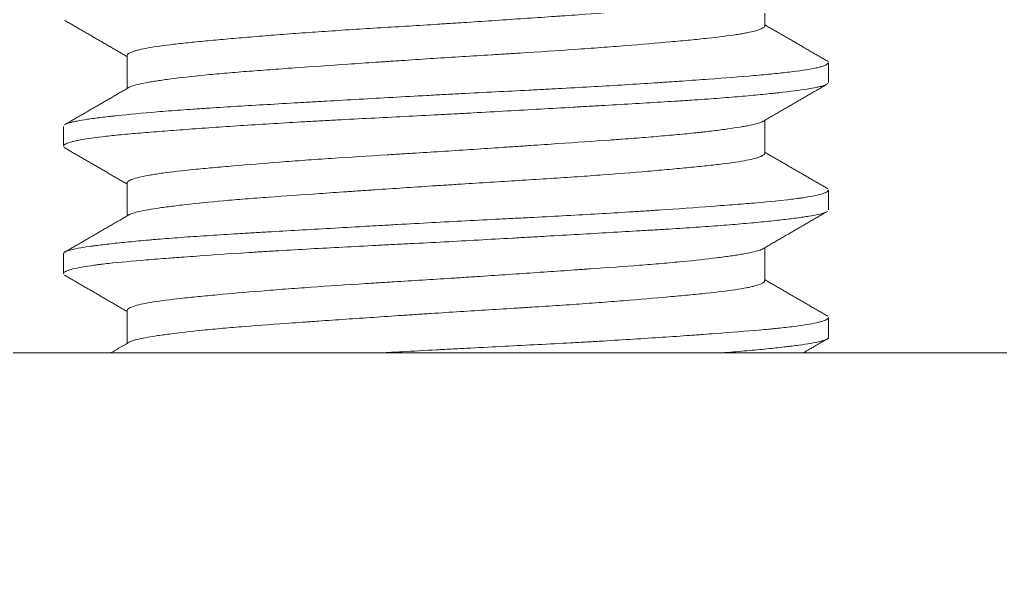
# Model space of a CAD drawing. Header units: millimetres. Extents: x 296 to 1136, y 93 to 687.
# Drawn here: x 439.39 to 447.08, y 313.89 to 318.25 of the extents above; entities that cross this region are included whole.
import ezdxf

# ---------------------------------------------------------------- set-up
doc = ezdxf.new("R2010")
doc.units = ezdxf.units.MM
doc.header["$LTSCALE"] = 0.75
doc.layers.add('DIM', color=3, linetype='Continuous')
doc.styles.get("Standard").update_dxf_attribs({"font": 'arial.ttf'})
doc.dimstyles.new('사본 ISO-25', dxfattribs={"dimtxt": 6, "dimasz": 6, "dimexe": 2.1, "dimexo": 2.1, "dimgap": 2, "dimtad": 1, "dimtih": 1, "dimtoh": 1, "dimdec": 1, "dimdsep": 46, "dimtxsty": 'Standard', "dimcen": 0, "dimclrd": 3, "dimclre": 3, "dimclrt": 4, "dimazin": 2, "dimtp": 0.1, "dimtm": 0.1, "dimtfac": 0.714286, "dimtdec": 1, "dimtmove": 0, "dimatfit": 3, "dimfxl": 1, "dimarcsym": 0})

msp = doc.modelspace()

# ---------------------------------------------------------------- linework, layer by layer
at = {"color": 7, "linetype": 'Continuous', "lineweight": 18}
for p, q in [((445.2345, 318.1977), (445.2345, 318.4558)), ((440.2345, 317.9646), (440.2345, 317.7062)), ((445.7345, 317.7538), (445.7345, 317.9088)), ((439.7345, 317.4084), (439.7345, 317.2536)), ((445.2345, 317.1972), (445.2345, 317.4558)), ((440.2345, 316.9649), (440.2345, 316.7063)), ((445.7345, 316.7529), (445.7345, 316.9089)), ((439.7345, 316.4094), (439.737, 316.4157)), ((439.7345, 316.409), (439.7345, 316.2536)), ((445.2345, 316.1979), (445.2345, 316.456)), ((440.2345, 315.9643), (440.2345, 315.7062)), ((445.7345, 315.7538), (445.7345, 315.9084)), ((433.5345, 315.6311), (459.2345, 315.6311))]:
    msp.add_line(p, q, dxfattribs=at)
for points, knots in [([(445.2205, 318.4476), (445.2172, 318.4457), (445.211, 318.4427), (445.2033, 318.4396), (445.197, 318.4373), (445.1936, 318.4362), (445.1829, 318.4327), (445.1749, 318.4304), (445.1308, 318.4188), (445.0827, 318.4095), (444.9913, 318.3951), (444.9576, 318.3902), (444.9114, 318.384), (444.902, 318.3828), (444.8827, 318.3803), (444.8534, 318.3765), (444.8225, 318.3728), (444.7162, 318.3603), (444.6206, 318.3503), (444.4879, 318.3382), (444.4471, 318.3346), (444.4048, 318.3311), (444.3762, 318.3287), (444.3617, 318.3275), (444.2889, 318.3216), (444.2289, 318.317), (444.0434, 318.3031), (443.9127, 318.2939), (443.7404, 318.2819), (443.7055, 318.2795), (443.6525, 318.2759), (443.6347, 318.2746), (443.5991, 318.2722), (443.5812, 318.271), (443.4917, 318.2648), (443.4193, 318.2599), (443.2002, 318.245), (443.0514, 318.2349), (442.8618, 318.2224), (442.8236, 318.2199), (442.7474, 318.215), (442.7095, 318.2126), (442.596, 318.2054), (442.5208, 318.2008), (442.2964, 318.1869), (442.1486, 318.1779), (441.9661, 318.1661), (441.9299, 318.1637), (441.8585, 318.159), (441.8231, 318.1566), (441.7183, 318.1495), (441.5816, 318.1398), (441.451, 318.13), (441.3555, 318.1225), (441.324, 318.12), (441.2618, 318.115), (441.2311, 318.1124), (441.141, 318.1049), (441.0834, 318.0999), (440.9732, 318.0902), (440.9206, 318.0854), (440.8202, 318.076), (440.7725, 318.0714), (440.7046, 318.0644), (440.6826, 318.0621), (440.64, 318.0574), (440.6194, 318.0551), (440.5208, 318.0434), (440.4544, 318.034), (440.3734, 318.0195), (440.3495, 318.0146), (440.3184, 318.0071), (440.3089, 318.0045), (440.2916, 317.9995), (440.2838, 317.997), (440.2491, 317.9844), (440.2351, 317.9744), (440.2345, 317.9644), (440.2345, 317.9641), (440.2345, 317.9638)], [0, 0, 0, 0, 0.012189, 0.019658, 0.019658, 0.027127, 0.027127, 0.042065, 0.042065, 0.101816, 0.101816, 0.131692, 0.131692, 0.139161, 0.139161, 0.14663, 0.161568, 0.161568, 0.221319, 0.221319, 0.236257, 0.243726, 0.243726, 0.251195, 0.251195, 0.281071, 0.281071, 0.340822, 0.340822, 0.35576, 0.35576, 0.363229, 0.363229, 0.370698, 0.370698, 0.400574, 0.400574, 0.460325, 0.460325, 0.475263, 0.475263, 0.490201, 0.490201, 0.520077, 0.520077, 0.579828, 0.579828, 0.594766, 0.594766, 0.609704, 0.609704, 0.63958, 0.669455, 0.669455, 0.684393, 0.684393, 0.699331, 0.699331, 0.729207, 0.729207, 0.759083, 0.759083, 0.788958, 0.788958, 0.803896, 0.803896, 0.818834, 0.818834, 0.878585, 0.878585, 0.908461, 0.908461, 0.923399, 0.923399, 0.938337, 0.938337, 0.998088, 0.998088, 1, 1, 1, 1]), ([(440.2513, 317.7161), (440.2561, 317.7186), (440.2619, 317.7211), (440.2936, 317.7329), (440.3319, 317.742), (440.3967, 317.7539), (440.4105, 317.7563), (440.4399, 317.7612), (440.4553, 317.7636), (440.5039, 317.7709), (440.5392, 317.7758), (440.6538, 317.7907), (440.7417, 317.8007), (440.8665, 317.8132), (440.8923, 317.8157), (440.9447, 317.8207), (440.9715, 317.8231), (441.0535, 317.8303), (441.1671, 317.8397), (441.2892, 317.8489), (441.384, 317.8559), (441.4162, 317.8582), (441.4815, 317.8629), (441.5148, 317.8653), (441.6834, 317.8772), (441.8228, 317.8868), (442.0386, 317.9016), (442.1116, 317.9065), (442.2229, 317.9141), (442.2602, 317.9166), (442.3167, 317.9204), (442.3357, 317.9217), (442.3735, 317.9243), (442.3924, 317.9255), (442.4869, 317.9319), (442.5625, 317.9369), (442.7136, 317.9467), (442.7892, 317.9515), (442.9403, 317.9609), (443.0348, 317.9667), (443.1292, 317.9726), (443.1669, 317.9749), (443.1858, 317.9761), (443.2421, 317.9796), (443.2794, 317.9819), (443.4643, 317.9935), (443.6075, 318.0028), (443.8154, 318.0173), (443.8835, 318.0222), (443.9839, 318.0297), (444.0169, 318.0322), (444.0817, 318.0372), (444.1135, 318.0397), (444.27, 318.0522), (444.3866, 318.0622), (444.5214, 318.0744), (444.5478, 318.0768), (444.5996, 318.0816), (444.6249, 318.0839), (444.6986, 318.091), (444.7447, 318.0957), (444.8743, 318.1096), (444.949, 318.1188), (445.0276, 318.1309), (445.0425, 318.1333), (445.0709, 318.1382), (445.0842, 318.1407), (445.1216, 318.1481), (445.1431, 318.1531), (445.1976, 318.168), (445.2207, 318.1782), (445.2323, 318.1907), (445.2337, 318.1932), (445.2344, 318.1962), (445.2345, 318.1967), (445.2345, 318.1972)], [0, 0, 0, 0, 0.01641, 0.01641, 0.076738, 0.076738, 0.09182, 0.09182, 0.106902, 0.106902, 0.137066, 0.137066, 0.197394, 0.197394, 0.212476, 0.212476, 0.227558, 0.227558, 0.257723, 0.287887, 0.287887, 0.302969, 0.302969, 0.318051, 0.318051, 0.378379, 0.378379, 0.408543, 0.408543, 0.423625, 0.423625, 0.431166, 0.431166, 0.438707, 0.438707, 0.468871, 0.468871, 0.499036, 0.499036, 0.5292, 0.536741, 0.536741, 0.544282, 0.544282, 0.559364, 0.559364, 0.619692, 0.619692, 0.649856, 0.649856, 0.664938, 0.664938, 0.68002, 0.68002, 0.740349, 0.740349, 0.755431, 0.755431, 0.770513, 0.770513, 0.800677, 0.800677, 0.861005, 0.861005, 0.876087, 0.876087, 0.891169, 0.891169, 0.921333, 0.921333, 0.981662, 0.981662, 0.996744, 0.996744, 1, 1, 1, 1]), ([(439.7507, 317.4255), (439.7583, 317.4292), (439.7686, 317.4329), (439.7895, 317.4389), (439.7985, 317.4411), (439.8183, 317.4457), (439.8292, 317.4479), (439.8647, 317.4547), (439.9194, 317.4639), (439.9891, 317.4733), (440.0471, 317.4805), (440.0774, 317.4841), (440.11, 317.4878), (440.1322, 317.4903), (440.1435, 317.4915), (440.2471, 317.5027), (440.3518, 317.5127), (440.5272, 317.5273), (440.5887, 317.5322), (440.6856, 317.5392), (440.7188, 317.5416), (440.7696, 317.5451), (440.7868, 317.5462), (440.8213, 317.5485), (440.8387, 317.5497), (440.9965, 317.56), (441.1452, 317.5689), (441.3805, 317.5827), (441.461, 317.5874), (441.5642, 317.5933), (441.585, 317.5945), (441.6268, 317.5969), (441.6479, 317.5981), (441.7112, 317.6018), (441.7536, 317.6042), (441.9666, 317.6164), (442.1403, 317.6264), (442.4057, 317.6414), (442.495, 317.6463), (442.6077, 317.6525), (442.6303, 317.6537), (442.6754, 317.6562), (442.743, 317.6598), (442.8103, 317.6633), (443.034, 317.675), (443.2108, 317.6838), (443.4293, 317.6951), (443.4946, 317.6985), (443.5596, 317.7019), (443.6029, 317.7042), (443.6246, 317.7054), (443.7321, 317.7112), (443.8163, 317.7158), (444.0635, 317.73), (444.221, 317.7397), (444.4089, 317.7521), (444.446, 317.7546), (444.501, 317.7583), (444.5192, 317.7596), (444.5553, 317.7621), (444.6446, 317.7683), (444.7294, 317.7745), (444.9241, 317.7889), (445.0425, 317.798), (445.1758, 317.8094), (445.2018, 317.8117), (445.2521, 317.8162), (445.2763, 317.8185), (445.3462, 317.8254), (445.3891, 317.83), (445.5069, 317.8439), (445.571, 317.8535), (445.6326, 317.8659), (445.644, 317.8684), (445.6647, 317.8734), (445.674, 317.8759), (445.699, 317.8834), (445.7242, 317.8934), (445.7337, 317.9032), (445.7345, 317.9082), (445.7345, 317.9084), (445.7345, 317.9086)], [0, 0, 0, 0, 0.024102, 0.024102, 0.038871, 0.038871, 0.053639, 0.053639, 0.083176, 0.112713, 0.112713, 0.127482, 0.134866, 0.134866, 0.14225, 0.14225, 0.201324, 0.201324, 0.230861, 0.230861, 0.245629, 0.245629, 0.253013, 0.253013, 0.260398, 0.260398, 0.319471, 0.319471, 0.349008, 0.349008, 0.356392, 0.356392, 0.363777, 0.363777, 0.378545, 0.378545, 0.437619, 0.437619, 0.467156, 0.467156, 0.47454, 0.47454, 0.481924, 0.496693, 0.496693, 0.555767, 0.555767, 0.570535, 0.577919, 0.577919, 0.585303, 0.585303, 0.61484, 0.61484, 0.673914, 0.673914, 0.688683, 0.688683, 0.696067, 0.696067, 0.703451, 0.732988, 0.732988, 0.792062, 0.792062, 0.80683, 0.80683, 0.821599, 0.821599, 0.851136, 0.851136, 0.910209, 0.910209, 0.924978, 0.924978, 0.939746, 0.939746, 0.969283, 0.99882, 0.99882, 1, 1, 1, 1]), ([(445.7226, 317.7389), (445.7166, 317.7355), (445.7083, 317.7321), (445.6908, 317.7265), (445.6828, 317.7242), (445.6692, 317.7208), (445.6644, 317.7197), (445.6544, 317.7174), (445.6281, 317.7117), (445.596, 317.706), (445.5077, 317.6922), (445.4341, 317.6827), (445.3344, 317.6716), (445.3231, 317.6704), (445.3, 317.6679), (445.2882, 317.6667), (445.2523, 317.6629), (445.2275, 317.6605), (445.1511, 317.653), (445.043, 317.6431), (444.9229, 317.6333), (444.7968, 317.6238), (444.7307, 317.6192), (444.6443, 317.6134), (444.6268, 317.6123), (444.5915, 317.61), (444.5383, 317.6065), (444.484, 317.6031), (444.3737, 317.5963), (444.2228, 317.5873), (444.064, 317.5781), (443.942, 317.571), (443.8802, 317.5675), (443.8173, 317.5638), (443.7751, 317.5614), (443.7539, 317.5602), (443.5624, 317.5492), (443.3892, 317.5393), (443.1253, 317.5243), (443.0366, 317.5193), (442.9024, 317.5119), (442.8575, 317.5095), (442.7899, 317.5058), (442.7673, 317.5046), (442.7222, 317.5022), (442.6996, 317.501), (442.4972, 317.4904), (442.3198, 317.4815), (442.0574, 317.468), (441.9705, 317.4635), (441.8628, 317.4578), (441.8413, 317.4566), (441.7983, 317.4543), (441.7769, 317.4532), (441.7128, 317.4497), (441.6706, 317.4473), (441.462, 317.4356), (441.3028, 317.4259), (441.0753, 317.4112), (441.0014, 317.4062), (440.8934, 317.3987), (440.8579, 317.3962), (440.7885, 317.3912), (440.7546, 317.3888), (440.655, 317.3815), (440.5916, 317.3767), (440.4706, 317.3674), (440.413, 317.3629), (440.3038, 317.3538), (440.2522, 317.3493), (440.1551, 317.3401), (440.1104, 317.3355), (439.9873, 317.3216), (439.9198, 317.3121), (439.854, 317.2999), (439.8418, 317.2974), (439.8192, 317.2924), (439.8088, 317.2899), (439.7808, 317.2823), (439.7517, 317.2723), (439.7385, 317.2625), (439.7349, 317.2559), (439.7345, 317.2542), (439.7345, 317.2525)], [0, 0, 0, 0, 0.022045, 0.022045, 0.036703, 0.036703, 0.044031, 0.044031, 0.05136, 0.080675, 0.080675, 0.139306, 0.139306, 0.146635, 0.146635, 0.153963, 0.153963, 0.168621, 0.168621, 0.197936, 0.227251, 0.227251, 0.256567, 0.256567, 0.263896, 0.263896, 0.271224, 0.285882, 0.285882, 0.315197, 0.344512, 0.344512, 0.35917, 0.366499, 0.366499, 0.373828, 0.373828, 0.432458, 0.432458, 0.461773, 0.461773, 0.476431, 0.476431, 0.48376, 0.48376, 0.491088, 0.491088, 0.549719, 0.549719, 0.579034, 0.579034, 0.586363, 0.586363, 0.593692, 0.593692, 0.608349, 0.608349, 0.66698, 0.66698, 0.696295, 0.696295, 0.710953, 0.710953, 0.72561, 0.72561, 0.754925, 0.754925, 0.784241, 0.784241, 0.813556, 0.813556, 0.842871, 0.842871, 0.901502, 0.901502, 0.916159, 0.916159, 0.930817, 0.930817, 0.960132, 0.989447, 0.989447, 1, 1, 1, 1]), ([(445.2214, 317.4482), (445.2197, 317.4472), (445.2178, 317.4461), (445.1973, 317.4359), (445.1655, 317.4268), (445.1085, 317.415), (445.0962, 317.4126), (445.0701, 317.4079), (445.0563, 317.4055), (445.0127, 317.3983), (444.9484, 317.3887), (444.8721, 317.3788), (444.8104, 317.3713), (444.7784, 317.3676), (444.7446, 317.3638), (444.7218, 317.3613), (444.7101, 317.36), (444.6511, 317.3537), (444.6016, 317.3488), (444.4978, 317.339), (444.4436, 317.3343), (444.3306, 317.3249), (444.2718, 317.3203), (444.1801, 317.3133), (444.1489, 317.311), (444.1013, 317.3075), (444.0853, 317.3063), (444.053, 317.304), (444.0368, 317.3028), (443.8903, 317.2923), (443.7545, 317.2829), (443.5429, 317.2683), (443.453, 317.2622), (443.361, 317.2559), (443.3241, 317.2534), (443.3055, 317.2521), (443.2498, 317.2483), (443.2126, 317.2458), (443.0262, 317.2332), (442.8763, 317.2232), (442.6499, 317.2088), (442.5742, 317.2041), (442.4603, 317.197), (442.4224, 317.1947), (442.3472, 317.1901), (442.3098, 317.1878), (442.1242, 317.1763), (441.9793, 317.1671), (441.8028, 317.1552), (441.7678, 317.1528), (441.6981, 317.148), (441.6634, 317.1456), (441.561, 317.1382), (441.4947, 317.1333), (441.3017, 317.1184), (441.1808, 317.1084), (441.0396, 317.0961), (441.0118, 317.0936), (440.9573, 317.0887), (440.9307, 317.0863), (440.8532, 317.0791), (440.8043, 317.0745), (440.6659, 317.0606), (440.5846, 317.0515), (440.4971, 317.0396), (440.4803, 317.0372), (440.4484, 317.0324), (440.4333, 317.03), (440.3905, 317.0227), (440.3401, 317.013), (440.3027, 317.003), (440.2795, 316.9955), (440.2727, 316.993), (440.2605, 316.988), (440.2553, 316.9854), (440.2422, 316.9779), (440.237, 316.9729), (440.2347, 316.9665), (440.2345, 316.965), (440.2346, 316.9635)], [0, 0, 0, 0, 0.006679, 0.006679, 0.066317, 0.066317, 0.081226, 0.081226, 0.096136, 0.096136, 0.125954, 0.155773, 0.155773, 0.170682, 0.178137, 0.178137, 0.185592, 0.185592, 0.21541, 0.21541, 0.245229, 0.245229, 0.275048, 0.275048, 0.289957, 0.289957, 0.297412, 0.297412, 0.304866, 0.304866, 0.364504, 0.364504, 0.394323, 0.401777, 0.401777, 0.409232, 0.409232, 0.424141, 0.424141, 0.483779, 0.483779, 0.513597, 0.513597, 0.528507, 0.528507, 0.543416, 0.543416, 0.603053, 0.603053, 0.617963, 0.617963, 0.632872, 0.632872, 0.662691, 0.662691, 0.722328, 0.722328, 0.737238, 0.737238, 0.752147, 0.752147, 0.781966, 0.781966, 0.841603, 0.841603, 0.856512, 0.856512, 0.871422, 0.871422, 0.90124, 0.931059, 0.931059, 0.945968, 0.945968, 0.960878, 0.960878, 0.990696, 0.990696, 1, 1, 1, 1]), ([(440.2458, 316.7128), (440.2581, 316.7209), (440.2807, 316.7288), (440.3329, 316.7416), (440.3553, 316.7463), (440.4064, 316.7557), (440.4638, 316.7653), (440.5337, 316.7751), (440.5909, 316.7825), (440.6107, 316.785), (440.652, 316.7901), (440.6735, 316.7926), (440.784, 316.8052), (440.8825, 316.8152), (441.0451, 316.8296), (441.1017, 316.8343), (441.1906, 316.8413), (441.2209, 316.8437), (441.2825, 316.8484), (441.3138, 316.8507), (441.472, 316.8624), (441.6048, 316.8717), (441.8134, 316.8861), (441.8845, 316.891), (441.9754, 316.8972), (441.9937, 316.8985), (442.0303, 316.901), (442.0853, 316.9047), (442.1406, 316.9085), (442.3255, 316.9211), (442.4753, 316.9312), (442.6648, 316.9435), (442.7218, 316.9472), (442.7791, 316.9508), (442.8174, 316.9533), (442.8366, 316.9545), (442.9321, 316.9604), (443.0078, 316.9651), (443.2328, 316.979), (443.38, 316.9881), (443.5605, 316.9999), (443.5965, 317.0023), (443.6679, 317.0071), (443.7033, 317.0095), (443.808, 317.0168), (443.876, 317.0216), (444.0747, 317.0364), (444.2, 317.0465), (444.3477, 317.059), (444.3769, 317.0615), (444.4337, 317.0665), (444.4614, 317.069), (444.5426, 317.0763), (444.5941, 317.081), (444.6918, 317.0904), (444.738, 317.095), (444.825, 317.1043), (444.8659, 317.1089), (444.9802, 317.1231), (445.043, 317.1327), (445.1182, 317.1473), (445.1401, 317.1523), (445.1679, 317.1598), (445.1764, 317.1624), (445.1917, 317.1674), (445.1985, 317.17), (445.2242, 317.181), (445.2342, 317.1895), (445.2345, 317.1976)], [0, 0, 0, 0, 0.051723, 0.051723, 0.081656, 0.081656, 0.111589, 0.141522, 0.141522, 0.156488, 0.156488, 0.171455, 0.171455, 0.231321, 0.231321, 0.261254, 0.261254, 0.27622, 0.27622, 0.291186, 0.291186, 0.351052, 0.351052, 0.380985, 0.380985, 0.388468, 0.388468, 0.395952, 0.410918, 0.410918, 0.470784, 0.470784, 0.48575, 0.493234, 0.493234, 0.500717, 0.500717, 0.53065, 0.53065, 0.590516, 0.590516, 0.605482, 0.605482, 0.620449, 0.620449, 0.650382, 0.650382, 0.710247, 0.710247, 0.725214, 0.725214, 0.74018, 0.74018, 0.770113, 0.770113, 0.800046, 0.800046, 0.829979, 0.829979, 0.889845, 0.889845, 0.919778, 0.919778, 0.934744, 0.934744, 0.949711, 0.949711, 1, 1, 1, 1]), ([(439.743, 316.4211), (439.7449, 316.4224), (439.7471, 316.4237), (439.7586, 316.4295), (439.7716, 316.434), (439.8221, 316.4474), (439.8712, 316.4564), (439.9443, 316.467), (439.9527, 316.4682), (439.97, 316.4706), (439.9965, 316.4742), (440.0249, 316.4778), (440.0844, 316.485), (440.1706, 316.4947), (440.2702, 316.5046), (440.3501, 316.5121), (440.3913, 316.5158), (440.4344, 316.5195), (440.4636, 316.522), (440.4785, 316.5233), (440.5536, 316.5294), (440.6162, 316.5342), (440.7466, 316.5436), (440.882, 316.5527), (441.0274, 316.5617), (441.1403, 316.5685), (441.1785, 316.5708), (441.2563, 316.5754), (441.2959, 316.5777), (441.4951, 316.5894), (441.66, 316.5988), (441.9151, 316.6135), (442.0015, 316.6184), (442.1331, 316.6259), (442.1774, 316.6285), (442.2665, 316.6335), (442.311, 316.636), (442.4446, 316.6435), (442.5338, 316.6485), (442.712, 316.6582), (442.8012, 316.6629), (442.9796, 316.6721), (443.0688, 316.6767), (443.2026, 316.6835), (443.2473, 316.6857), (443.3359, 316.6903), (443.3798, 316.6925), (443.5979, 316.7038), (443.7672, 316.7129), (444.0132, 316.7272), (444.0939, 316.732), (444.2128, 316.7394), (444.2519, 316.7418), (444.3288, 316.7468), (444.3665, 316.7493), (444.5523, 316.7616), (444.6911, 316.7716), (444.8521, 316.7836), (444.8836, 316.786), (444.9455, 316.7907), (444.9759, 316.793), (445.0643, 316.8), (445.1198, 316.8045), (445.276, 316.8181), (445.3668, 316.8271), (445.4632, 316.8389), (445.4816, 316.8412), (445.5079, 316.8448), (445.5164, 316.846), (445.533, 316.8484), (445.5732, 316.8545), (445.6071, 316.8606), (445.677, 316.8754), (445.7082, 316.8854), (445.7255, 316.8966), (445.7272, 316.8979), (445.73, 316.9004), (445.7312, 316.9016), (445.7335, 316.9048), (445.7343, 316.9067), (445.7345, 316.9086)], [0, 0, 0, 0, 0.008193, 0.008193, 0.037453, 0.037453, 0.095973, 0.095973, 0.103289, 0.103289, 0.110604, 0.125234, 0.125234, 0.154494, 0.183754, 0.183754, 0.198384, 0.2057, 0.2057, 0.213015, 0.213015, 0.242275, 0.242275, 0.271535, 0.300796, 0.300796, 0.315426, 0.315426, 0.330056, 0.330056, 0.388576, 0.388576, 0.417837, 0.417837, 0.432467, 0.432467, 0.447097, 0.447097, 0.476357, 0.476357, 0.505618, 0.505618, 0.534878, 0.534878, 0.549508, 0.549508, 0.564138, 0.564138, 0.622659, 0.622659, 0.651919, 0.651919, 0.666549, 0.666549, 0.681179, 0.681179, 0.7397, 0.7397, 0.75433, 0.75433, 0.76896, 0.76896, 0.798221, 0.798221, 0.856741, 0.856741, 0.871371, 0.871371, 0.878686, 0.878686, 0.886002, 0.915262, 0.915262, 0.973782, 0.973782, 0.981098, 0.981098, 0.988413, 0.988413, 1, 1, 1, 1]), ([(445.718, 316.7365), (445.714, 316.7346), (445.7095, 316.7328), (445.6789, 316.7219), (445.638, 316.713), (445.567, 316.7014), (445.5517, 316.6991), (445.5194, 316.6944), (445.5024, 316.692), (445.4487, 316.6849), (445.3701, 316.6753), (445.2314, 316.6606), (445.125, 316.6506), (445.0399, 316.6431), (445.0107, 316.6406), (444.9512, 316.6357), (444.9208, 316.6333), (444.8275, 316.6261), (444.7626, 316.6214), (444.6277, 316.6123), (444.5576, 316.6077), (444.4485, 316.6009), (444.4115, 316.5987), (444.3361, 316.5941), (444.2976, 316.5918), (444.1035, 316.5803), (443.9421, 316.571), (443.6912, 316.5566), (443.6061, 316.5517), (443.4762, 316.5443), (443.4325, 316.5418), (443.3664, 316.538), (443.3443, 316.5367), (443.3001, 316.5342), (443.278, 316.533), (443.0789, 316.5217), (442.9011, 316.5117), (442.6334, 316.4975), (442.544, 316.4929), (442.432, 316.4872), (442.4096, 316.486), (442.3648, 316.4837), (442.3423, 316.4826), (442.2753, 316.4792), (442.231, 316.4769), (442.0105, 316.4656), (441.8388, 316.4567), (441.5882, 316.4427), (441.5058, 316.438), (441.4043, 316.4319), (441.3841, 316.4307), (441.3439, 316.4283), (441.2842, 316.4246), (441.2258, 316.4209), (441.0342, 316.4086), (440.8903, 316.3986), (440.7222, 316.3864), (440.6726, 316.3827), (440.6244, 316.3791), (440.5926, 316.3767), (440.5768, 316.3755), (440.499, 316.3696), (440.4402, 316.365), (440.2736, 316.3514), (440.1756, 316.3425), (440.0696, 316.3309), (440.0493, 316.3286), (440.02, 316.3251), (440.0104, 316.3239), (439.9918, 316.3215), (439.9466, 316.3155), (439.9075, 316.3095), (439.8251, 316.2949), (439.7855, 316.2849), (439.7585, 316.2737), (439.7557, 316.2724), (439.7507, 316.2699), (439.7484, 316.2686), (439.7424, 316.2649), (439.7394, 316.2624), (439.7355, 316.2575), (439.7345, 316.2551), (439.7345, 316.2527)], [0, 0, 0, 0, 0.012264, 0.012264, 0.071226, 0.071226, 0.085967, 0.085967, 0.100707, 0.100707, 0.130188, 0.15967, 0.189151, 0.189151, 0.203891, 0.203891, 0.218632, 0.218632, 0.248113, 0.248113, 0.277594, 0.277594, 0.292335, 0.292335, 0.307075, 0.307075, 0.366037, 0.366037, 0.395518, 0.395518, 0.410259, 0.410259, 0.417629, 0.417629, 0.425, 0.425, 0.483962, 0.483962, 0.513443, 0.513443, 0.520813, 0.520813, 0.528183, 0.528183, 0.542924, 0.542924, 0.601886, 0.601886, 0.631367, 0.631367, 0.638738, 0.638738, 0.646108, 0.660848, 0.660848, 0.719811, 0.719811, 0.734551, 0.741922, 0.741922, 0.749292, 0.749292, 0.778773, 0.778773, 0.837735, 0.837735, 0.852476, 0.852476, 0.859846, 0.859846, 0.867216, 0.896697, 0.896697, 0.95566, 0.95566, 0.96303, 0.96303, 0.9704, 0.9704, 0.985141, 0.985141, 1, 1, 1, 1]), ([(445.2162, 316.4453), (445.2135, 316.444), (445.2106, 316.4427), (445.2019, 316.439), (445.1955, 316.4367), (445.1592, 316.4252), (445.1171, 316.416), (445.0481, 316.4041), (445.0335, 316.4017), (445.0026, 316.3969), (444.9863, 316.3945), (444.935, 316.3871), (444.898, 316.3821), (444.7785, 316.3672), (444.6879, 316.3572), (444.5607, 316.3449), (444.5346, 316.3425), (444.4809, 316.3376), (444.4533, 316.3352), (444.3694, 316.3281), (444.3114, 316.3234), (444.1317, 316.3095), (444.0041, 316.3004), (443.8519, 316.2897), (443.8348, 316.2885), (443.8005, 316.2861), (443.7832, 316.2849), (443.7311, 316.2813), (443.6961, 316.2789), (443.5906, 316.2716), (443.5193, 316.2667), (443.3028, 316.2519), (443.155, 316.2419), (442.9845, 316.2305), (442.9655, 316.2292), (442.9275, 316.2267), (442.8706, 316.223), (442.8138, 316.2193), (442.7005, 316.212), (442.6252, 316.2073), (442.475, 316.198), (442.4002, 316.1934), (442.2883, 316.1864), (442.2325, 316.183), (442.1768, 316.1795), (442.1397, 316.1772), (442.1211, 316.176), (441.9553, 316.1655), (441.8134, 316.1561), (441.6087, 316.1417), (441.5419, 316.1368), (441.4436, 316.1294), (441.4112, 316.1269), (441.3471, 316.1218), (441.3156, 316.1193), (441.161, 316.1068), (441.0468, 316.0968), (440.8892, 316.0825), (440.8389, 316.0778), (440.7672, 316.0708), (440.7438, 316.0684), (440.6987, 316.0638), (440.6769, 316.0615), (440.5718, 316.0499), (440.4998, 316.0406), (440.4099, 316.0262), (440.383, 316.0213), (440.3354, 316.0114), (440.315, 316.0064), (440.2643, 315.9914), (440.2439, 315.9813), (440.2354, 315.969), (440.2345, 315.9666), (440.2345, 315.9638), (440.2346, 315.9636), (440.2346, 315.9633)], [0, 0, 0, 0, 0.008517, 0.008517, 0.023513, 0.023513, 0.083493, 0.083493, 0.098489, 0.098489, 0.113484, 0.113484, 0.143474, 0.143474, 0.203455, 0.203455, 0.21845, 0.21845, 0.233446, 0.233446, 0.263436, 0.263436, 0.323417, 0.323417, 0.330914, 0.330914, 0.338412, 0.338412, 0.353407, 0.353407, 0.383398, 0.383398, 0.443379, 0.443379, 0.450876, 0.450876, 0.458374, 0.473369, 0.473369, 0.503359, 0.503359, 0.53335, 0.53335, 0.548345, 0.555843, 0.555843, 0.56334, 0.56334, 0.623321, 0.623321, 0.653312, 0.653312, 0.668307, 0.668307, 0.683302, 0.683302, 0.743283, 0.743283, 0.773273, 0.773273, 0.788268, 0.788268, 0.803264, 0.803264, 0.863245, 0.863245, 0.893235, 0.893235, 0.923225, 0.923225, 0.983206, 0.983206, 0.998201, 0.998201, 1, 1, 1, 1]), ([(440.2528, 315.7168), (440.2565, 315.7187), (440.2607, 315.7206), (440.2894, 315.7317), (440.3267, 315.7409), (440.4023, 315.755), (440.4308, 315.7598), (440.4786, 315.7671), (440.4955, 315.7696), (440.5305, 315.7745), (440.5487, 315.777), (440.6434, 315.7894), (440.7303, 315.7995), (440.853, 315.8119), (440.8782, 315.8144), (440.9301, 315.8193), (440.9568, 315.8218), (441.0389, 315.8291), (441.0956, 315.8338), (441.2718, 315.8478), (441.3971, 315.8569), (441.5637, 315.8687), (441.5975, 315.8711), (441.649, 315.8747), (441.6663, 315.8759), (441.701, 315.8783), (441.7184, 315.8795), (441.8059, 315.8856), (441.8767, 315.8905), (442.0922, 315.9052), (442.2395, 315.9153), (442.4094, 315.9267), (442.4283, 315.9279), (442.4663, 315.9305), (442.4854, 315.9317), (442.5426, 315.9355), (442.5806, 315.938), (442.6945, 315.9455), (442.7702, 315.9503), (442.9968, 315.9645), (443.147, 315.9736), (443.3149, 315.9841), (443.3335, 315.9853), (443.3706, 315.9876), (443.4259, 315.9911), (443.4804, 315.9946), (443.5885, 316.0017), (443.7299, 316.0112), (443.8659, 316.0209), (443.9658, 316.0283), (443.9988, 316.0308), (444.0641, 316.0358), (444.0964, 316.0383), (444.255, 316.051), (444.3724, 316.061), (444.5347, 316.0756), (444.5865, 316.0803), (444.6607, 316.0874), (444.6848, 316.0897), (444.7319, 316.0944), (444.7546, 316.0968), (444.8645, 316.1084), (444.9401, 316.1177), (445.0354, 316.132), (445.0642, 316.1369), (445.1026, 316.1443), (445.1146, 316.1468), (445.1369, 316.1518), (445.1472, 316.1543), (445.1942, 316.1668), (445.2182, 316.1769), (445.2312, 316.1893), (445.2339, 316.1931), (445.2345, 316.1967), (445.2345, 316.198), (445.2345, 316.198), (445.2345, 316.198)], [0, 0, 0, 0, 0.012066, 0.012066, 0.072394, 0.072394, 0.102558, 0.102558, 0.11764, 0.11764, 0.132722, 0.132722, 0.193051, 0.193051, 0.208133, 0.208133, 0.223215, 0.223215, 0.253379, 0.253379, 0.313707, 0.313707, 0.328789, 0.328789, 0.33633, 0.33633, 0.343871, 0.343871, 0.374035, 0.374035, 0.434364, 0.434364, 0.441905, 0.441905, 0.449446, 0.449446, 0.464528, 0.464528, 0.494692, 0.494692, 0.55502, 0.55502, 0.562561, 0.562561, 0.570102, 0.585184, 0.585184, 0.615348, 0.645512, 0.645512, 0.660594, 0.660594, 0.675676, 0.675676, 0.736005, 0.736005, 0.766169, 0.766169, 0.781251, 0.781251, 0.796333, 0.796333, 0.856661, 0.856661, 0.886825, 0.886825, 0.901907, 0.901907, 0.916989, 0.916989, 0.977318, 0.977318, 0.9924, 0.999941, 0.999941, 1, 1, 1, 1]), ([(442.224, 315.6311), (442.2795, 315.6342), (442.3352, 315.6374), (442.4797, 315.6455), (442.5689, 315.6504), (442.7034, 315.6577), (442.7484, 315.6601), (442.8161, 315.6636), (442.8388, 315.6648), (442.8838, 315.6672), (442.9063, 315.6683), (443.1083, 315.6787), (443.2847, 315.6876), (443.5446, 315.7011), (443.6304, 315.7057), (443.7367, 315.7115), (443.7579, 315.7126), (443.8003, 315.715), (443.8214, 315.7162), (443.8843, 315.7197), (443.9257, 315.7221), (444.1303, 315.734), (444.2857, 315.7438), (444.5066, 315.7587), (444.5782, 315.7636), (444.6651, 315.7699), (444.6824, 315.7711), (444.7165, 315.7736), (444.767, 315.7773), (444.8159, 315.7809), (444.9748, 315.7928), (445.0896, 315.8018), (445.218, 315.8131), (445.2553, 315.8165), (445.2909, 315.82), (445.3142, 315.8223), (445.3257, 315.8234), (445.3819, 315.8292), (445.4229, 315.8338), (445.535, 315.8479), (445.5948, 315.8576), (445.6507, 315.87), (445.661, 315.8725), (445.6795, 315.8775), (445.6879, 315.88), (445.7097, 315.8876), (445.7201, 315.8926), (445.7319, 315.9015), (445.7345, 315.9055), (445.7345, 315.9093)], [0.4266677, 0.4266677, 0.4266677, 0.4266677, 0.4452818, 0.4452818, 0.4747629, 0.4747629, 0.4895035, 0.4895035, 0.4968737, 0.4968737, 0.504244, 0.504244, 0.5632062, 0.5632062, 0.5926873, 0.5926873, 0.6000576, 0.6000576, 0.6074278, 0.6074278, 0.6221684, 0.6221684, 0.6811306, 0.6811306, 0.7106117, 0.7106117, 0.7179819, 0.7179819, 0.7253522, 0.7400928, 0.7400928, 0.799055, 0.799055, 0.8137955, 0.8211658, 0.8211658, 0.8285361, 0.8285361, 0.8580171, 0.8580171, 0.9169793, 0.9169793, 0.9317199, 0.9317199, 0.9464604, 0.9464604, 0.9759415, 0.9759415, 1, 1, 1, 1]), ([(445.7345, 315.752), (445.7343, 315.7503), (445.7336, 315.7486), (445.7291, 315.7423), (445.7217, 315.7377), (445.7074, 315.732), (445.7043, 315.7309), (445.6975, 315.7286), (445.6867, 315.7252), (445.6736, 315.7218), (445.6447, 315.7151), (445.5984, 315.706), (445.5371, 315.6968), (445.4853, 315.6897), (445.458, 315.6861), (445.4286, 315.6825), (445.4084, 315.6801), (445.3981, 315.6789), (445.3454, 315.6727), (445.2545, 315.6629), (445.0991, 315.648), (444.9828, 315.6382), (444.9119, 315.6326), (444.9023, 315.6318), (444.8927, 315.6311)], [0, 0, 0, 0, 0.0099724, 0.0099724, 0.0376763, 0.0376763, 0.0446022, 0.0446022, 0.0515282, 0.0653802, 0.0653802, 0.0930841, 0.120788, 0.120788, 0.1346399, 0.1415659, 0.1415659, 0.1484919, 0.1484919, 0.1761958, 0.2038997, 0.2316036, 0.2316036, 0.2359008, 0.2359008, 0.2359008, 0.2359008])]:
    msp.add_open_spline(points, degree=3, knots=knots, dxfattribs=at)
for points in [[(439.744, 318.2406), (439.9894, 318.0984), (440.2345, 317.956)], [(445.7319, 317.9178), (445.4832, 318.062), (445.2345, 318.2064)], [(440.258, 317.7199), (440.001, 317.5705), (439.7437, 317.4214)], [(445.2166, 317.4454), (445.4737, 317.5947), (445.7309, 317.7438)], [(439.7367, 317.2447), (439.9856, 317.1004), (440.2345, 316.9558)], [(445.7288, 316.9196), (445.4816, 317.0629), (445.2345, 317.2064)], [(440.251, 316.7159), (439.9936, 316.5664), (439.7362, 316.4172)], [(445.2112, 316.4424), (445.4685, 316.5919), (445.7261, 316.7412)], [(439.7408, 316.2423), (439.9878, 316.0991), (440.2345, 315.9558)], [(445.7291, 315.9195), (445.4817, 316.0629), (445.2345, 316.2064)], [(440.2585, 315.7201), (440.1819, 315.6756), (440.1053, 315.6311)], [(445.5365, 315.6311), (445.6347, 315.6881), (445.7329, 315.745)]]:
    msp.add_open_spline(points, degree=2, dxfattribs=at)

# ---------------------------------------------------------------- leaders
at = {"layer": 'DIM'}
msp.add_leader([(436.1038, 353.1534), (436.1038, 237.197), (461.9002, 237.197)], dimstyle='사본 ISO-25', override={"dimasz": 4, "dimgap": 2, "dimtad": 0, "dimldrblk": 'Dot'}, dxfattribs=at)

doc.saveas('drawing.dxf')
